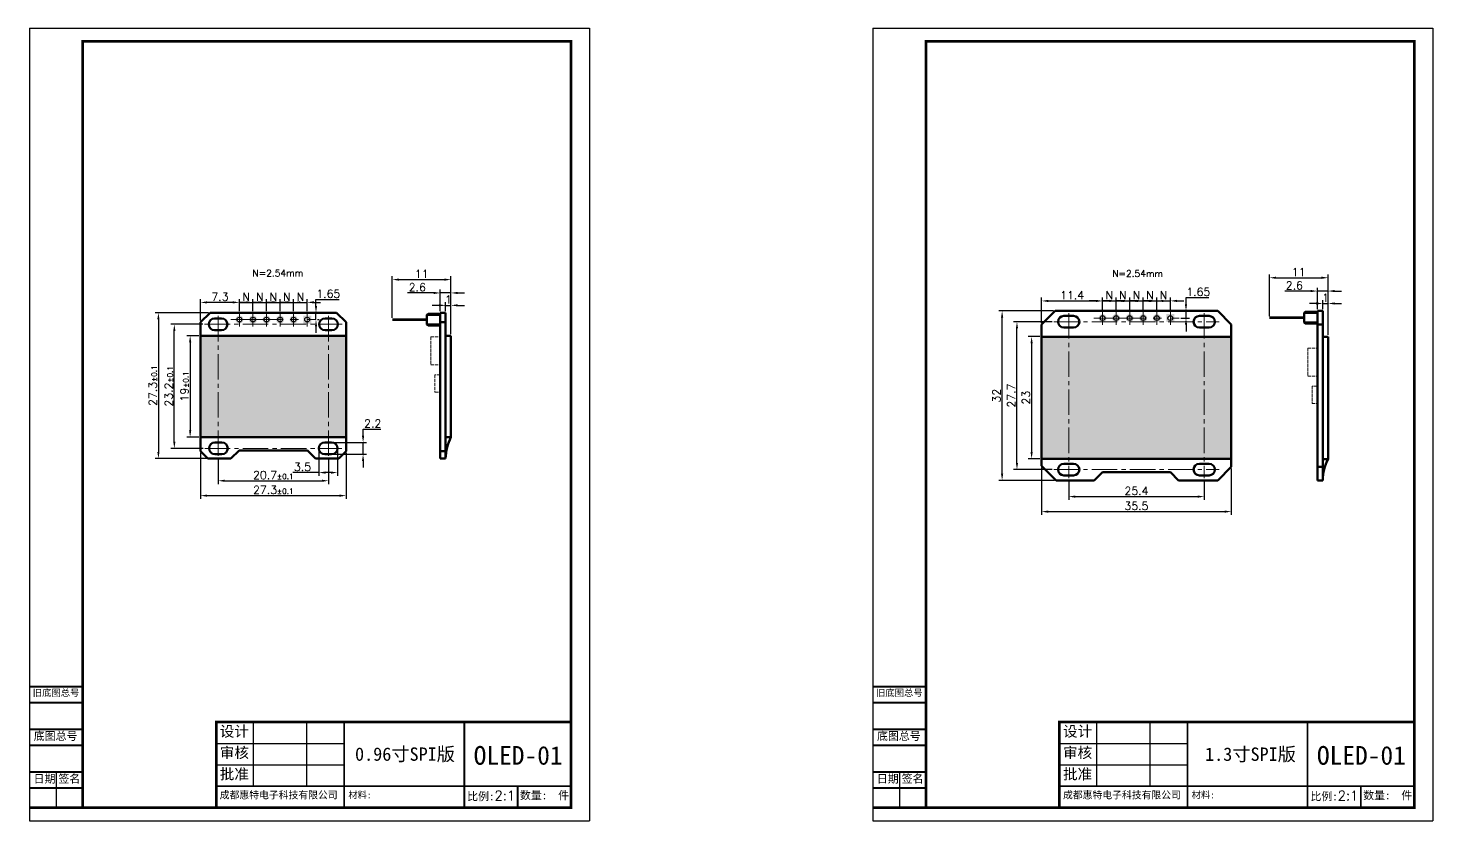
# Model space of a CAD drawing. Header units: millimetres. Extents: x 2651 to 3178, y -162 to 1004.
# Drawn here: x 2651 to 3178, y 707 to 1004 of the extents above; entities that cross this region are included whole.
import ezdxf

# ---------------------------------------------------------------- set-up
doc = ezdxf.new("R2010")
doc.units = ezdxf.units.MM
doc.linetypes.add('ACAD_ISO02W100', pattern=[15, 12, -3])
doc.linetypes.add('CENTER2', pattern=[28.575, 19.05, -3.175, 3.175, -3.175])
doc.layers.get('0').update_dxf_attribs({"lineweight": 30})
doc.layers.get('Defpoints').update_dxf_attribs({"lineweight": 15})
for name, color, linetype, lineweight in [('填充', 8, 'Continuous', 15), ('标注', 2, 'Continuous', 15), ('点划线', 1, 'CENTER2', 20), ('粗线', 7, 'Continuous', 50), ('虚线', 5, 'ACAD_ISO02W100', 15)]:
    doc.layers.add(name, color=color, linetype=linetype, lineweight=lineweight)
doc.styles.get("Standard").update_dxf_attribs({"font": 'txt', "bigfont": 'gbcbig.shx'})
doc.dimstyles.new('ISO-25', dxfattribs={"dimtxt": 3, "dimasz": 2.5, "dimexe": 1.25, "dimexo": 0.625, "dimtad": 1, "dimtoh": 1, "dimdsep": 46, "dimtxsty": 'Standard', "dimcen": 2.5, "dimadec": 0, "dimazin": 0, "dimtfac": 1, "dimtmove": 0, "dimatfit": 3, "dimfxl": 1, "dimarcsym": 0})

# ---------------------------------------------------------------- blocks, each defined once
blk = doc.blocks.new('*D10')
at = {"layer": 'Defpoints', "color": 0, "transparency": 16777216}
for p in [(2719.4, 897.03), (2700.02, 842.42), (2719.4, 842.42)]:
    blk.add_point(p, dxfattribs=at)
at = {"layer": '标注', "color": 0, "lineweight": -2, "transparency": 16777216}
for p, q in [((2718.78, 897.03), (2698.77, 897.03)), ((2700.02, 894.53), (2700.02, 844.92)), ((2718.78, 842.42), (2698.77, 842.42))]:
    blk.add_line(p, q, dxfattribs=at)
at = {"layer": '标注', "color": 0, "transparency": 16777216}
for points in [[(2699.6, 894.53), (2700.44, 894.53), (2700.02, 897.03)], [(2699.6, 844.92), (2700.44, 844.92), (2700.02, 842.42)]]:
    blk.add_solid(points, dxfattribs=at)
at = {"layer": '标注', "color": 0, "transparency": 16777216, "insert": (2697.9, 869.72), "char_height": 3, "attachment_point": 5, "rotation": 90}
blk.add_mtext('27.3{\\H0.66667x;%%P0.1}', dxfattribs=at)
blk = doc.blocks.new('*D11')
at = {"layer": 'Defpoints', "color": 0, "transparency": 16777216}
for p in [(2705.99, 892.71), (2717.34, 892.71), (2717.4, 846.23)]:
    blk.add_point(p, dxfattribs=at)
at = {"layer": '标注', "color": 0, "lineweight": -2, "transparency": 16777216}
for p, q in [((2716.71, 892.71), (2704.74, 892.71)), ((2705.99, 848.73), (2705.99, 890.21)), ((2716.77, 846.23), (2704.74, 846.23))]:
    blk.add_line(p, q, dxfattribs=at)
at = {"layer": '标注', "color": 0, "transparency": 16777216}
for points in [[(2705.58, 890.21), (2706.41, 890.21), (2705.99, 892.71)], [(2705.58, 848.73), (2706.41, 848.73), (2705.99, 846.23)]]:
    blk.add_solid(points, dxfattribs=at)
at = {"layer": '标注', "color": 0, "transparency": 16777216, "insert": (2703.87, 869.47), "char_height": 3, "attachment_point": 5, "rotation": 90}
blk.add_mtext('23.2{\\H0.66667x;%%P0.1}', dxfattribs=at)
blk = doc.blocks.new('*D12')
at = {"layer": 'Defpoints', "color": 0, "transparency": 16777216}
for p in [(2715.78, 845.21), (2770.39, 845.21), (2770.39, 828.52)]:
    blk.add_point(p, dxfattribs=at)
at = {"layer": '标注', "color": 0, "lineweight": -2, "transparency": 16777216}
for p, q in [((2715.78, 844.59), (2715.78, 827.27)), ((2770.39, 844.59), (2770.39, 827.27)), ((2718.28, 828.52), (2767.89, 828.52))]:
    blk.add_line(p, q, dxfattribs=at)
at = {"layer": '标注', "color": 0, "transparency": 16777216}
for points in [[(2718.28, 828.94), (2718.28, 828.11), (2715.78, 828.52)], [(2767.89, 828.94), (2767.89, 828.11), (2770.39, 828.52)]]:
    blk.add_solid(points, dxfattribs=at)
at = {"layer": '标注', "color": 0, "transparency": 16777216, "insert": (2743.09, 830.65), "char_height": 3, "attachment_point": 5}
blk.add_mtext('27.3{\\H0.66667x;%%P0.1}', dxfattribs=at)
blk = doc.blocks.new('*D13')
at = {"layer": 'Defpoints', "color": 0, "transparency": 16777216}
for p in [(2722.39, 842.84), (2763.79, 842.84), (2763.79, 834.09)]:
    blk.add_point(p, dxfattribs=at)
at = {"layer": '标注', "color": 0, "lineweight": -2, "transparency": 16777216}
for p, q in [((2722.39, 842.22), (2722.39, 832.84)), ((2763.79, 842.22), (2763.79, 832.84)), ((2724.89, 834.09), (2761.29, 834.09))]:
    blk.add_line(p, q, dxfattribs=at)
at = {"layer": '标注', "color": 0, "transparency": 16777216}
for points in [[(2724.89, 834.51), (2724.89, 833.68), (2722.39, 834.09)], [(2761.29, 834.51), (2761.29, 833.68), (2763.79, 834.09)]]:
    blk.add_solid(points, dxfattribs=at)
at = {"layer": '标注', "color": 0, "transparency": 16777216, "insert": (2743.09, 836.22), "char_height": 3, "attachment_point": 5}
blk.add_mtext('20.7{\\H0.66667x;%%P0.1}', dxfattribs=at)
blk = doc.blocks.new('*D14')
at = {"layer": 'Defpoints', "color": 0, "transparency": 16777216}
for p in [(2715.78, 888.43), (2711.92, 850.43), (2715.78, 850.43)]:
    blk.add_point(p, dxfattribs=at)
at = {"layer": '标注', "color": 0, "lineweight": -2, "transparency": 16777216}
for p, q in [((2715.16, 888.43), (2710.67, 888.43)), ((2711.92, 885.93), (2711.92, 852.93)), ((2715.16, 850.43), (2710.67, 850.43))]:
    blk.add_line(p, q, dxfattribs=at)
at = {"layer": '标注', "color": 0, "transparency": 16777216}
for points in [[(2711.51, 885.93), (2712.34, 885.93), (2711.92, 888.43)], [(2711.51, 852.93), (2712.34, 852.93), (2711.92, 850.43)]]:
    blk.add_solid(points, dxfattribs=at)
at = {"layer": '标注', "color": 0, "transparency": 16777216, "insert": (2709.8, 869.43), "char_height": 3, "attachment_point": 5, "rotation": 90}
blk.add_mtext('19{\\H0.66667x;±0.1}', dxfattribs=at)
blk = doc.blocks.new('*D15')
at = {"layer": 'Defpoints', "color": 0, "transparency": 16777216}
for p in [(2809.7, 909.45), (2787.7, 894.49), (2809.7, 888.43)]:
    blk.add_point(p, dxfattribs=at)
at = {"layer": '标注', "color": 0, "lineweight": -2, "transparency": 16777216}
for p, q in [((2787.7, 895.11), (2787.7, 910.7)), ((2790.2, 909.45), (2807.2, 909.45)), ((2809.7, 889.05), (2809.7, 910.7))]:
    blk.add_line(p, q, dxfattribs=at)
at = {"layer": '标注', "color": 0, "transparency": 16777216}
for points in [[(2790.2, 909.86), (2790.2, 909.03), (2787.7, 909.45)], [(2807.2, 909.86), (2807.2, 909.03), (2809.7, 909.45)]]:
    blk.add_solid(points, dxfattribs=at)
at = {"layer": '标注', "color": 0, "transparency": 16777216, "insert": (2798.7, 911.57), "char_height": 3, "attachment_point": 5}
blk.add_mtext('11', dxfattribs=at)
blk = doc.blocks.new('*D16')
at = {"layer": 'Defpoints', "color": 0, "transparency": 16777216}
for p in [(2809.7, 904.46), (2805.7, 897.03), (2809.7, 888.43)]:
    blk.add_point(p, dxfattribs=at)
at = {"layer": '标注', "color": 0, "lineweight": -2, "transparency": 16777216}
for p, q in [((2803.2, 904.46), (2793.45, 904.46)), ((2805.7, 897.65), (2805.7, 905.71)), ((2809.7, 904.46), (2805.7, 904.46)), ((2809.7, 889.05), (2809.7, 905.71)), ((2812.2, 904.46), (2814.7, 904.46))]:
    blk.add_line(p, q, dxfattribs=at)
at = {"layer": '标注', "color": 0, "transparency": 16777216}
for points in [[(2803.2, 904.88), (2803.2, 904.04), (2805.7, 904.46)], [(2812.2, 904.88), (2812.2, 904.04), (2809.7, 904.46)]]:
    blk.add_solid(points, dxfattribs=at)
at = {"layer": '标注', "color": 0, "transparency": 16777216, "insert": (2797.07, 906.59), "char_height": 3, "attachment_point": 5}
blk.add_mtext('2.6', dxfattribs=at)
blk = doc.blocks.new('*D17')
at = {"layer": 'Defpoints', "color": 0, "transparency": 16777216}
for p in [(2807.7, 897.03), (2809.7, 899.81), (2809.7, 888.43)]:
    blk.add_point(p, dxfattribs=at)
at = {"layer": '标注', "color": 0, "lineweight": -2, "transparency": 16777216}
for p, q in [((2807.7, 897.65), (2807.7, 901.06)), ((2809.7, 889.05), (2809.7, 901.06)), ((2805.2, 899.81), (2802.7, 899.81)), ((2807.7, 899.81), (2809.7, 899.81)), ((2812.2, 899.81), (2814.7, 899.81))]:
    blk.add_line(p, q, dxfattribs=at)
at = {"layer": '标注', "color": 0, "transparency": 16777216}
for points in [[(2805.2, 900.23), (2805.2, 899.4), (2807.7, 899.81)], [(2812.2, 900.23), (2812.2, 899.4), (2809.7, 899.81)]]:
    blk.add_solid(points, dxfattribs=at)
at = {"layer": '标注', "color": 0, "transparency": 16777216, "insert": (2808.7, 901.94), "char_height": 3, "attachment_point": 5}
blk.add_mtext('1', dxfattribs=at)
blk = doc.blocks.new('*D18')
at = {"layer": 'Defpoints', "color": 0, "transparency": 16777216}
for p in [(3016.29, 897.73), (3036.17, 897.73), (3036.53, 834.23)]:
    blk.add_point(p, dxfattribs=at)
at = {"layer": '标注', "color": 0, "lineweight": -2, "transparency": 16777216}
for p, q in [((3035.55, 897.73), (3015.04, 897.73)), ((3016.29, 836.73), (3016.29, 895.23)), ((3035.9, 834.23), (3015.04, 834.23))]:
    blk.add_line(p, q, dxfattribs=at)
at = {"layer": '标注', "color": 0, "transparency": 16777216}
for points in [[(3015.87, 895.23), (3016.7, 895.23), (3016.29, 897.73)], [(3015.87, 836.73), (3016.7, 836.73), (3016.29, 834.23)]]:
    blk.add_solid(points, dxfattribs=at)
at = {"layer": '标注', "color": 0, "transparency": 16777216, "insert": (3014.16, 865.98), "char_height": 3, "attachment_point": 5, "rotation": 90}
blk.add_mtext('32', dxfattribs=at)
blk = doc.blocks.new('*D19')
at = {"layer": 'Defpoints', "color": 0, "transparency": 16777216}
for p in [(3021.86, 893.66), (3035.64, 893.66), (3035.64, 838.29)]:
    blk.add_point(p, dxfattribs=at)
at = {"layer": '标注', "color": 0, "lineweight": -2, "transparency": 16777216}
for p, q in [((3035.02, 893.66), (3020.61, 893.66)), ((3021.86, 840.79), (3021.86, 891.16)), ((3035.02, 838.29), (3020.61, 838.29))]:
    blk.add_line(p, q, dxfattribs=at)
at = {"layer": '标注', "color": 0, "transparency": 16777216}
for points in [[(3021.44, 891.16), (3022.27, 891.16), (3021.86, 893.66)], [(3021.44, 840.79), (3022.27, 840.79), (3021.86, 838.29)]]:
    blk.add_solid(points, dxfattribs=at)
at = {"layer": '标注', "color": 0, "transparency": 16777216, "insert": (3019.73, 865.98), "char_height": 3, "attachment_point": 5, "rotation": 90}
blk.add_mtext('27.7', dxfattribs=at)
blk = doc.blocks.new('*D20')
at = {"layer": 'Defpoints', "color": 0, "transparency": 16777216}
for p in [(3031.09, 888.08), (3027.35, 842.36), (3031.09, 842.36)]:
    blk.add_point(p, dxfattribs=at)
at = {"layer": '标注', "color": 0, "lineweight": -2, "transparency": 16777216}
for p, q in [((3030.47, 888.08), (3026.1, 888.08)), ((3027.35, 885.58), (3027.35, 844.86)), ((3030.47, 842.36), (3026.1, 842.36))]:
    blk.add_line(p, q, dxfattribs=at)
at = {"layer": '标注', "color": 0, "transparency": 16777216}
for points in [[(3026.93, 885.58), (3027.77, 885.58), (3027.35, 888.08)], [(3026.93, 844.86), (3027.77, 844.86), (3027.35, 842.36)]]:
    blk.add_solid(points, dxfattribs=at)
at = {"layer": '标注', "color": 0, "transparency": 16777216, "insert": (3025.23, 865.22), "char_height": 3, "attachment_point": 5, "rotation": 90}
blk.add_mtext('23', dxfattribs=at)
blk = doc.blocks.new('*D21')
at = {"layer": 'Defpoints', "color": 0, "transparency": 16777216}
for p in [(3041.25, 835.09), (3092.05, 835.09), (3092.05, 828.16)]:
    blk.add_point(p, dxfattribs=at)
at = {"layer": '标注', "color": 0, "lineweight": -2, "transparency": 16777216}
for p, q in [((3041.25, 834.47), (3041.25, 826.91)), ((3092.05, 834.47), (3092.05, 826.91)), ((3043.75, 828.16), (3089.55, 828.16))]:
    blk.add_line(p, q, dxfattribs=at)
at = {"layer": '标注', "color": 0, "transparency": 16777216}
for points in [[(3043.75, 828.57), (3043.75, 827.74), (3041.25, 828.16)], [(3089.55, 828.57), (3089.55, 827.74), (3092.05, 828.16)]]:
    blk.add_solid(points, dxfattribs=at)
at = {"layer": '标注', "color": 0, "transparency": 16777216, "insert": (3066.65, 830.28), "char_height": 3, "attachment_point": 5}
blk.add_mtext('25.4', dxfattribs=at)
blk = doc.blocks.new('*D22')
at = {"layer": 'Defpoints', "color": 0, "transparency": 16777216}
for p in [(3031.09, 839.66), (3102.21, 839.31), (3102.21, 822.53)]:
    blk.add_point(p, dxfattribs=at)
at = {"layer": '标注', "color": 0, "lineweight": -2, "transparency": 16777216}
for p, q in [((3031.09, 839.04), (3031.09, 821.28)), ((3102.21, 838.68), (3102.21, 821.28)), ((3033.59, 822.53), (3099.71, 822.53))]:
    blk.add_line(p, q, dxfattribs=at)
at = {"layer": '标注', "color": 0, "transparency": 16777216}
for points in [[(3033.59, 822.95), (3033.59, 822.11), (3031.09, 822.53)], [(3099.71, 822.95), (3099.71, 822.11), (3102.21, 822.53)]]:
    blk.add_solid(points, dxfattribs=at)
at = {"layer": '标注', "color": 0, "transparency": 16777216, "insert": (3066.65, 824.65), "char_height": 3, "attachment_point": 5}
blk.add_mtext('35.5', dxfattribs=at)
blk = doc.blocks.new('*D23')
at = {"layer": 'Defpoints', "color": 0, "transparency": 16777216}
for p in [(3053.95, 901.46), (3053.95, 897.59), (3031.09, 892.65)]:
    blk.add_point(p, dxfattribs=at)
at = {"layer": '标注', "color": 0, "lineweight": -2, "transparency": 16777216}
for p, q in [((3031.09, 893.27), (3031.09, 902.71)), ((3033.59, 901.46), (3051.45, 901.46)), ((3053.95, 898.21), (3053.95, 902.71))]:
    blk.add_line(p, q, dxfattribs=at)
at = {"layer": '标注', "color": 0, "transparency": 16777216}
for points in [[(3033.59, 901.88), (3033.59, 901.04), (3031.09, 901.46)], [(3051.45, 901.88), (3051.45, 901.04), (3053.95, 901.46)]]:
    blk.add_solid(points, dxfattribs=at)
at = {"layer": '标注', "color": 0, "transparency": 16777216, "insert": (3042.52, 903.58), "char_height": 3, "attachment_point": 5}
blk.add_mtext('11.4', dxfattribs=at)
blk = doc.blocks.new('*D24')
at = {"layer": 'Defpoints', "color": 0, "transparency": 16777216}
for p in [(3085.22, 897.73), (3085.22, 897.73), (3082.61, 895.03)]:
    blk.add_point(p, dxfattribs=at)
at = {"layer": '标注', "color": 0, "lineweight": -2, "transparency": 16777216}
for p, q in [((3085.22, 900.23), (3085.22, 902.73)), ((3085.22, 902.73), (3093.84, 902.73)), ((3084.59, 897.73), (3083.97, 897.73)), ((3085.22, 895.03), (3085.22, 897.73)), ((3083.24, 895.03), (3086.47, 895.03)), ((3085.22, 892.53), (3085.22, 890.03))]:
    blk.add_line(p, q, dxfattribs=at)
at = {"layer": '标注', "color": 0, "transparency": 16777216}
for points in [[(3084.8, 900.23), (3085.63, 900.23), (3085.22, 897.73)], [(3084.8, 892.53), (3085.63, 892.53), (3085.22, 895.03)]]:
    blk.add_solid(points, dxfattribs=at)
at = {"layer": '标注', "color": 0, "transparency": 16777216, "insert": (3089.84, 904.85), "char_height": 3, "attachment_point": 5}
blk.add_mtext('1.65', dxfattribs=at)
blk = doc.blocks.new('*D25')
at = {"layer": 'Defpoints', "color": 0, "transparency": 16777216}
for p in [(2715.78, 900.91), (2730.39, 897.04), (2715.78, 893.47)]:
    blk.add_point(p, dxfattribs=at)
at = {"layer": '标注', "color": 0, "lineweight": -2, "transparency": 16777216}
for p, q in [((2715.78, 894.1), (2715.78, 902.16)), ((2727.89, 900.91), (2718.28, 900.91)), ((2730.39, 897.67), (2730.39, 902.16))]:
    blk.add_line(p, q, dxfattribs=at)
at = {"layer": '标注', "color": 0, "transparency": 16777216}
for points in [[(2718.28, 901.33), (2718.28, 900.5), (2715.78, 900.91)], [(2727.89, 901.33), (2727.89, 900.5), (2730.39, 900.91)]]:
    blk.add_solid(points, dxfattribs=at)
at = {"layer": '标注', "color": 0, "transparency": 16777216, "insert": (2723.09, 903.04), "char_height": 3, "attachment_point": 5}
blk.add_mtext('7.3', dxfattribs=at)
blk = doc.blocks.new('*D26')
at = {"layer": 'Defpoints', "color": 0, "transparency": 16777216}
for p in [(2759.05, 897.03), (2759.09, 897.03), (2759.05, 894.49)]:
    blk.add_point(p, dxfattribs=at)
at = {"layer": '标注', "color": 0, "lineweight": -2, "transparency": 16777216}
for p, q in [((2759.09, 899.53), (2759.09, 902.03)), ((2759.09, 902.03), (2767.72, 902.03)), ((2759.09, 894.49), (2759.09, 897.03)), ((2759.68, 897.03), (2760.34, 897.03)), ((2759.09, 891.99), (2759.09, 889.49)), ((2759.68, 894.49), (2760.34, 894.49))]:
    blk.add_line(p, q, dxfattribs=at)
at = {"layer": '标注', "color": 0, "transparency": 16777216}
for points in [[(2758.68, 899.53), (2759.51, 899.53), (2759.09, 897.03)], [(2758.68, 891.99), (2759.51, 891.99), (2759.09, 894.49)]]:
    blk.add_solid(points, dxfattribs=at)
at = {"layer": '标注', "color": 0, "transparency": 16777216, "insert": (2763.72, 904.15), "char_height": 3, "attachment_point": 5}
blk.add_mtext('1.65', dxfattribs=at)
blk = doc.blocks.new('*D27')
at = {"layer": 'Defpoints', "color": 0, "transparency": 16777216}
for p in [(3138.47, 910.15), (3116.47, 895.19), (3138.47, 888.08)]:
    blk.add_point(p, dxfattribs=at)
at = {"layer": '标注', "color": 0, "lineweight": -2, "transparency": 16777216}
for p, q in [((3116.47, 895.81), (3116.47, 911.4)), ((3138.47, 888.7), (3138.47, 911.4)), ((3118.97, 910.15), (3135.97, 910.15))]:
    blk.add_line(p, q, dxfattribs=at)
at = {"layer": '标注', "color": 0, "transparency": 16777216}
for points in [[(3118.97, 910.56), (3118.97, 909.73), (3116.47, 910.15)], [(3135.97, 910.56), (3135.97, 909.73), (3138.47, 910.15)]]:
    blk.add_solid(points, dxfattribs=at)
at = {"layer": '标注', "color": 0, "transparency": 16777216, "insert": (3127.47, 912.27), "char_height": 3, "attachment_point": 5}
blk.add_mtext('11', dxfattribs=at)
blk = doc.blocks.new('*D28')
at = {"layer": 'Defpoints', "color": 0, "transparency": 16777216}
for p in [(3138.47, 905.16), (3134.47, 897.73), (3138.47, 888.08)]:
    blk.add_point(p, dxfattribs=at)
at = {"layer": '标注', "color": 0, "lineweight": -2, "transparency": 16777216}
for p, q in [((3134.47, 898.35), (3134.47, 906.41)), ((3138.47, 888.7), (3138.47, 906.41)), ((3131.97, 905.16), (3122.22, 905.16)), ((3138.47, 905.16), (3134.47, 905.16)), ((3140.97, 905.16), (3143.47, 905.16))]:
    blk.add_line(p, q, dxfattribs=at)
at = {"layer": '标注', "color": 0, "transparency": 16777216}
for points in [[(3131.97, 905.58), (3131.97, 904.74), (3134.47, 905.16)], [(3140.97, 905.58), (3140.97, 904.74), (3138.47, 905.16)]]:
    blk.add_solid(points, dxfattribs=at)
at = {"layer": '标注', "color": 0, "transparency": 16777216, "insert": (3125.84, 907.29), "char_height": 3, "attachment_point": 5}
blk.add_mtext('2.6', dxfattribs=at)
blk = doc.blocks.new('*D29')
at = {"layer": 'Defpoints', "color": 0, "transparency": 16777216}
for p in [(3138.47, 900.51), (3136.47, 897.73), (3138.47, 888.08)]:
    blk.add_point(p, dxfattribs=at)
at = {"layer": '标注', "color": 0, "lineweight": -2, "transparency": 16777216}
for p, q in [((3133.97, 900.51), (3131.47, 900.51)), ((3136.47, 898.35), (3136.47, 901.76)), ((3136.47, 900.51), (3138.47, 900.51)), ((3138.47, 888.7), (3138.47, 901.76)), ((3140.97, 900.51), (3143.47, 900.51))]:
    blk.add_line(p, q, dxfattribs=at)
at = {"layer": '标注', "color": 0, "transparency": 16777216}
for points in [[(3133.97, 900.93), (3133.97, 900.1), (3136.47, 900.51)], [(3140.97, 900.93), (3140.97, 900.1), (3138.47, 900.51)]]:
    blk.add_solid(points, dxfattribs=at)
at = {"layer": '标注', "color": 0, "transparency": 16777216, "insert": (3137.47, 902.64), "char_height": 3, "attachment_point": 5}
blk.add_mtext('1', dxfattribs=at)
blk = doc.blocks.new('*D55')
at = {"layer": 'Defpoints', "color": 0, "transparency": 16777216}
for p in [(2735.47, 900.91), (2730.39, 897.03), (2735.47, 897.03)]:
    blk.add_point(p, dxfattribs=at)
at = {"layer": '标注', "color": 0, "lineweight": -2, "transparency": 16777216}
for p, q in [((2727.89, 900.91), (2725.39, 900.91)), ((2730.39, 897.65), (2730.39, 902.16)), ((2730.39, 900.91), (2735.47, 900.91)), ((2735.47, 897.65), (2735.47, 902.16)), ((2737.97, 900.91), (2740.47, 900.91))]:
    blk.add_line(p, q, dxfattribs=at)
at = {"layer": '标注', "color": 0, "transparency": 16777216}
for points in [[(2727.89, 901.33), (2727.89, 900.5), (2730.39, 900.91)], [(2737.97, 901.33), (2737.97, 900.5), (2735.47, 900.91)]]:
    blk.add_solid(points, dxfattribs=at)
at = {"layer": '标注', "color": 0, "transparency": 16777216, "insert": (2732.93, 903.04), "char_height": 3, "attachment_point": 5}
blk.add_mtext('N', dxfattribs=at)
blk = doc.blocks.new('*D56')
at = {"layer": 'Defpoints', "color": 0, "transparency": 16777216}
for p in [(2740.55, 900.93), (2735.47, 897.04), (2740.55, 897.04)]:
    blk.add_point(p, dxfattribs=at)
at = {"layer": '标注', "color": 0, "lineweight": -2, "transparency": 16777216}
for p, q in [((2732.97, 900.93), (2730.47, 900.93)), ((2735.47, 897.67), (2735.47, 902.18)), ((2735.47, 900.93), (2740.55, 900.93)), ((2740.55, 897.67), (2740.55, 902.18)), ((2743.05, 900.93), (2745.55, 900.93))]:
    blk.add_line(p, q, dxfattribs=at)
at = {"layer": '标注', "color": 0, "transparency": 16777216}
for points in [[(2732.97, 901.34), (2732.97, 900.51), (2735.47, 900.93)], [(2743.05, 901.34), (2743.05, 900.51), (2740.55, 900.93)]]:
    blk.add_solid(points, dxfattribs=at)
at = {"layer": '标注', "color": 0, "transparency": 16777216, "insert": (2738.01, 903.05), "char_height": 3, "attachment_point": 5}
blk.add_mtext('N', dxfattribs=at)
blk = doc.blocks.new('*D57')
at = {"layer": 'Defpoints', "color": 0, "transparency": 16777216}
for p in [(2745.63, 900.91), (2740.55, 897.03), (2745.63, 897.03)]:
    blk.add_point(p, dxfattribs=at)
at = {"layer": '标注', "color": 0, "lineweight": -2, "transparency": 16777216}
for p, q in [((2738.05, 900.91), (2735.55, 900.91)), ((2740.55, 897.65), (2740.55, 902.16)), ((2740.55, 900.91), (2745.63, 900.91)), ((2745.63, 897.65), (2745.63, 902.16)), ((2748.13, 900.91), (2750.63, 900.91))]:
    blk.add_line(p, q, dxfattribs=at)
at = {"layer": '标注', "color": 0, "transparency": 16777216}
for points in [[(2738.05, 901.33), (2738.05, 900.5), (2740.55, 900.91)], [(2748.13, 901.33), (2748.13, 900.5), (2745.63, 900.91)]]:
    blk.add_solid(points, dxfattribs=at)
at = {"layer": '标注', "color": 0, "transparency": 16777216, "insert": (2743.09, 903.04), "char_height": 3, "attachment_point": 5}
blk.add_mtext('N', dxfattribs=at)
blk = doc.blocks.new('*D58')
at = {"layer": 'Defpoints', "color": 0, "transparency": 16777216}
for p in [(2750.71, 900.91), (2745.63, 897.03), (2750.71, 897.03)]:
    blk.add_point(p, dxfattribs=at)
at = {"layer": '标注', "color": 0, "lineweight": -2, "transparency": 16777216}
for p, q in [((2743.13, 900.91), (2740.63, 900.91)), ((2745.63, 897.65), (2745.63, 902.16)), ((2745.63, 900.91), (2750.71, 900.91)), ((2750.71, 897.65), (2750.71, 902.16)), ((2753.21, 900.91), (2755.71, 900.91))]:
    blk.add_line(p, q, dxfattribs=at)
at = {"layer": '标注', "color": 0, "transparency": 16777216}
for points in [[(2743.13, 901.33), (2743.13, 900.5), (2745.63, 900.91)], [(2753.21, 901.33), (2753.21, 900.5), (2750.71, 900.91)]]:
    blk.add_solid(points, dxfattribs=at)
at = {"layer": '标注', "color": 0, "transparency": 16777216, "insert": (2748.17, 903.04), "char_height": 3, "attachment_point": 5}
blk.add_mtext('N', dxfattribs=at)
blk = doc.blocks.new('*D59')
at = {"layer": 'Defpoints', "color": 0, "transparency": 16777216}
for p in [(2755.79, 900.93), (2750.71, 897.04), (2755.79, 897.04)]:
    blk.add_point(p, dxfattribs=at)
at = {"layer": '标注', "color": 0, "lineweight": -2, "transparency": 16777216}
for p, q in [((2748.21, 900.93), (2745.71, 900.93)), ((2750.71, 897.67), (2750.71, 902.18)), ((2750.71, 900.93), (2755.79, 900.93)), ((2755.79, 897.67), (2755.79, 902.18)), ((2758.29, 900.93), (2760.79, 900.93))]:
    blk.add_line(p, q, dxfattribs=at)
at = {"layer": '标注', "color": 0, "transparency": 16777216}
for points in [[(2748.21, 901.34), (2748.21, 900.51), (2750.71, 900.93)], [(2758.29, 901.34), (2758.29, 900.51), (2755.79, 900.93)]]:
    blk.add_solid(points, dxfattribs=at)
at = {"layer": '标注', "color": 0, "transparency": 16777216, "insert": (2753.25, 903.05), "char_height": 3, "attachment_point": 5}
blk.add_mtext('N', dxfattribs=at)
blk = doc.blocks.new('*D64')
at = {"layer": 'Defpoints', "color": 0, "transparency": 16777216}
for p in [(3059.03, 901.46), (3053.95, 897.57), (3059.03, 897.57)]:
    blk.add_point(p, dxfattribs=at)
at = {"layer": '标注', "color": 0, "lineweight": -2, "transparency": 16777216}
for p, q in [((3051.45, 901.46), (3048.95, 901.46)), ((3053.95, 898.2), (3053.95, 902.71)), ((3053.95, 901.46), (3059.03, 901.46)), ((3059.03, 898.2), (3059.03, 902.71)), ((3061.53, 901.46), (3064.03, 901.46))]:
    blk.add_line(p, q, dxfattribs=at)
at = {"layer": '标注', "color": 0, "transparency": 16777216}
for points in [[(3051.45, 901.88), (3051.45, 901.04), (3053.95, 901.46)], [(3061.53, 901.88), (3061.53, 901.04), (3059.03, 901.46)]]:
    blk.add_solid(points, dxfattribs=at)
at = {"layer": '标注', "color": 0, "transparency": 16777216, "insert": (3056.49, 903.58), "char_height": 3, "attachment_point": 5}
blk.add_mtext('N', dxfattribs=at)
blk = doc.blocks.new('*D60')
at = {"layer": 'Defpoints', "color": 0, "transparency": 16777216}
for p in [(3064.11, 901.47), (3059.03, 897.59), (3064.11, 897.59)]:
    blk.add_point(p, dxfattribs=at)
at = {"layer": '标注', "color": 0, "lineweight": -2, "transparency": 16777216}
for p, q in [((3056.53, 901.47), (3054.03, 901.47)), ((3059.03, 898.21), (3059.03, 902.72)), ((3059.03, 901.47), (3064.11, 901.47)), ((3064.11, 898.21), (3064.11, 902.72)), ((3066.61, 901.47), (3069.11, 901.47))]:
    blk.add_line(p, q, dxfattribs=at)
at = {"layer": '标注', "color": 0, "transparency": 16777216}
for points in [[(3056.53, 901.89), (3056.53, 901.06), (3059.03, 901.47)], [(3066.61, 901.89), (3066.61, 901.06), (3064.11, 901.47)]]:
    blk.add_solid(points, dxfattribs=at)
at = {"layer": '标注', "color": 0, "transparency": 16777216, "insert": (3061.57, 903.6), "char_height": 3, "attachment_point": 5}
blk.add_mtext('N', dxfattribs=at)
blk = doc.blocks.new('*D61')
at = {"layer": 'Defpoints', "color": 0, "transparency": 16777216}
for p in [(3069.19, 901.46), (3064.11, 897.57), (3069.19, 897.57)]:
    blk.add_point(p, dxfattribs=at)
at = {"layer": '标注', "color": 0, "lineweight": -2, "transparency": 16777216}
for p, q in [((3061.61, 901.46), (3059.11, 901.46)), ((3064.11, 898.2), (3064.11, 902.71)), ((3064.11, 901.46), (3069.19, 901.46)), ((3069.19, 898.2), (3069.19, 902.71)), ((3071.69, 901.46), (3074.19, 901.46))]:
    blk.add_line(p, q, dxfattribs=at)
at = {"layer": '标注', "color": 0, "transparency": 16777216}
for points in [[(3061.61, 901.88), (3061.61, 901.04), (3064.11, 901.46)], [(3071.69, 901.88), (3071.69, 901.04), (3069.19, 901.46)]]:
    blk.add_solid(points, dxfattribs=at)
at = {"layer": '标注', "color": 0, "transparency": 16777216, "insert": (3066.65, 903.58), "char_height": 3, "attachment_point": 5}
blk.add_mtext('N', dxfattribs=at)
blk = doc.blocks.new('*D62')
at = {"layer": 'Defpoints', "color": 0, "transparency": 16777216}
for p in [(3074.27, 901.46), (3069.19, 897.57), (3074.27, 897.57)]:
    blk.add_point(p, dxfattribs=at)
at = {"layer": '标注', "color": 0, "lineweight": -2, "transparency": 16777216}
for p, q in [((3066.69, 901.46), (3064.19, 901.46)), ((3069.19, 898.2), (3069.19, 902.71)), ((3069.19, 901.46), (3074.27, 901.46)), ((3074.27, 898.2), (3074.27, 902.71)), ((3076.77, 901.46), (3079.27, 901.46))]:
    blk.add_line(p, q, dxfattribs=at)
at = {"layer": '标注', "color": 0, "transparency": 16777216}
for points in [[(3066.69, 901.88), (3066.69, 901.04), (3069.19, 901.46)], [(3076.77, 901.88), (3076.77, 901.04), (3074.27, 901.46)]]:
    blk.add_solid(points, dxfattribs=at)
at = {"layer": '标注', "color": 0, "transparency": 16777216, "insert": (3071.73, 903.58), "char_height": 3, "attachment_point": 5}
blk.add_mtext('N', dxfattribs=at)
blk = doc.blocks.new('*D63')
at = {"layer": 'Defpoints', "color": 0, "transparency": 16777216}
for p in [(3079.35, 901.47), (3074.27, 897.59), (3079.35, 897.59)]:
    blk.add_point(p, dxfattribs=at)
at = {"layer": '标注', "color": 0, "lineweight": -2, "transparency": 16777216}
for p, q in [((3071.77, 901.47), (3069.27, 901.47)), ((3074.27, 898.21), (3074.27, 902.72)), ((3074.27, 901.47), (3079.35, 901.47)), ((3079.35, 898.21), (3079.35, 902.72)), ((3081.85, 901.47), (3084.35, 901.47))]:
    blk.add_line(p, q, dxfattribs=at)
at = {"layer": '标注', "color": 0, "transparency": 16777216}
for points in [[(3071.77, 901.89), (3071.77, 901.06), (3074.27, 901.47)], [(3081.85, 901.89), (3081.85, 901.06), (3079.35, 901.47)]]:
    blk.add_solid(points, dxfattribs=at)
at = {"layer": '标注', "color": 0, "transparency": 16777216, "insert": (3076.81, 903.6), "char_height": 3, "attachment_point": 5}
blk.add_mtext('N', dxfattribs=at)
blk = doc.blocks.new('*D209')
at = {"layer": 'Defpoints', "color": 0, "transparency": 16777216}
for p in [(2764.96, 848.43), (2776.74, 848.43), (2764.96, 844.03)]:
    blk.add_point(p, dxfattribs=at)
at = {"layer": '标注', "color": 0, "lineweight": -2, "transparency": 16777216}
for p, q in [((2776.74, 850.93), (2776.74, 853.43)), ((2776.74, 853.43), (2783.36, 853.43)), ((2765.59, 848.43), (2777.99, 848.43)), ((2776.74, 844.03), (2776.74, 848.43)), ((2765.59, 844.03), (2777.99, 844.03)), ((2776.74, 841.53), (2776.74, 839.03))]:
    blk.add_line(p, q, dxfattribs=at)
at = {"layer": '标注', "color": 0, "transparency": 16777216}
for points in [[(2776.32, 850.93), (2777.15, 850.93), (2776.74, 848.43)], [(2776.32, 841.53), (2777.15, 841.53), (2776.74, 844.03)]]:
    blk.add_solid(points, dxfattribs=at)
at = {"layer": '标注', "color": 0, "transparency": 16777216, "insert": (2780.36, 855.55), "char_height": 3, "attachment_point": 5}
blk.add_mtext('2.2', dxfattribs=at)
blk = doc.blocks.new('*D210')
at = {"layer": 'Defpoints', "color": 0, "transparency": 16777216}
for p in [(2760.16, 846.23), (2767.16, 846.23), (2760.16, 837.15)]:
    blk.add_point(p, dxfattribs=at)
at = {"layer": '标注', "color": 0, "lineweight": -2, "transparency": 16777216}
for p, q in [((2760.16, 845.6), (2760.16, 835.9)), ((2767.16, 845.6), (2767.16, 835.9)), ((2760.16, 837.15), (2750.41, 837.15)), ((2764.66, 837.15), (2762.66, 837.15))]:
    blk.add_line(p, q, dxfattribs=at)
at = {"layer": '标注', "color": 0, "transparency": 16777216}
for points in [[(2762.66, 837.57), (2762.66, 836.73), (2760.16, 837.15)], [(2764.66, 837.57), (2764.66, 836.73), (2767.16, 837.15)]]:
    blk.add_solid(points, dxfattribs=at)
at = {"layer": '标注', "color": 0, "transparency": 16777216, "insert": (2754.04, 839.27), "char_height": 3, "attachment_point": 5}
blk.add_mtext('3.5', dxfattribs=at)

msp = doc.modelspace()

# ---------------------------------------------------------------- hatches: boundary and pattern name
at = {"layer": '填充'}
h = msp.add_hatch(color=256, dxfattribs=at)
h.dxf.hatch_style = 1
h.paths.add_polyline_path([(2728.889, 894.488, 1), (2731.889, 894.488, 1)])
h.paths.add_polyline_path([(2731.289, 894.488, -1), (2729.489, 894.488, -1)], flags=16)
h.paths.add_polyline_path([(2733.969, 894.488, 1), (2736.969, 894.488, 1)])
h.paths.add_polyline_path([(2736.369, 894.488, -1), (2734.569, 894.488, -1)], flags=16)
h.paths.add_polyline_path([(2739.049, 894.488, 1), (2742.049, 894.488, 1)])
h.paths.add_polyline_path([(2741.449, 894.488, -1), (2739.649, 894.488, -1)], flags=16)
h.paths.add_polyline_path([(2744.129, 894.488, 1), (2747.129, 894.488, 1)])
h.paths.add_polyline_path([(2746.529, 894.488, -1), (2744.729, 894.488, -1)], flags=16)
h.paths.add_polyline_path([(2749.209, 894.488, 1), (2752.209, 894.488, 1)])
h.paths.add_polyline_path([(2751.609, 894.488, -1), (2749.809, 894.488, -1)], flags=16)
h.paths.add_polyline_path([(2754.289, 895.988), (2754.289, 892.988), (2757.289, 892.988), (2757.289, 895.988)])
h.paths.add_polyline_path([(2756.689, 894.488, -1), (2754.889, 894.488, -1)], flags=16)
h = msp.add_hatch(color=256, dxfattribs=at)
h.dxf.hatch_style = 1
h.paths.add_polyline_path([(3052.451, 895.034, 1), (3055.451, 895.034, 1)])
h.paths.add_polyline_path([(3054.851, 895.034, -1), (3053.051, 895.034, -1)], flags=16)
h.paths.add_polyline_path([(3057.531, 895.034, 1), (3060.531, 895.034, 1)])
h.paths.add_polyline_path([(3059.931, 895.034, -1), (3058.131, 895.034, -1)], flags=16)
h.paths.add_polyline_path([(3062.611, 895.034, 1), (3065.611, 895.034, 1)])
h.paths.add_polyline_path([(3065.011, 895.034, -1), (3063.211, 895.034, -1)], flags=16)
h.paths.add_polyline_path([(3067.691, 895.034, 1), (3070.691, 895.034, 1)])
h.paths.add_polyline_path([(3070.091, 895.034, -1), (3068.291, 895.034, -1)], flags=16)
h.paths.add_polyline_path([(3072.771, 895.034, 1), (3075.771, 895.034, 1)])
h.paths.add_polyline_path([(3075.171, 895.034, -1), (3073.371, 895.034, -1)], flags=16)
h.paths.add_polyline_path([(3077.851, 896.534), (3077.851, 893.534), (3080.851, 893.534), (3080.851, 896.534)])
h.paths.add_polyline_path([(3080.251, 895.034, -1), (3078.451, 895.034, -1)], flags=16)
h = msp.add_hatch(color=256, dxfattribs=at)
h.dxf.hatch_style = 1
h.paths.add_polyline_path([(2715.784, 888.428), (2715.784, 850.428), (2770.394, 850.428), (2770.394, 888.428)])
h = msp.add_hatch(color=256, dxfattribs=at)
h.dxf.hatch_style = 1
h.paths.add_polyline_path([(3031.091, 888.075), (3031.091, 842.355), (3102.211, 842.355), (3102.211, 888.075)])

# ---------------------------------------------------------------- linework, layer by layer
for p, q in [((2651.673, 1003.67), (2651.673, 706.67)), ((2651.673, 1003.67), (2861.673, 1003.67)), ((2861.673, 1003.67), (2861.673, 706.67)), ((2967.772, 1003.67), (2967.772, 706.67)), ((2967.772, 1003.67), (3177.772, 1003.67)), ((3177.772, 1003.67), (3177.772, 706.67)), ((2735.673, 719.67), (2735.673, 743.67)), ((2755.673, 719.67), (2755.673, 743.67)), ((3051.772, 719.67), (3051.772, 743.67)), ((3071.772, 719.67), (3071.772, 743.67)), ((2651.673, 734.988), (2671.673, 734.988)), ((2721.673, 735.67), (2769.673, 735.67)), ((2967.772, 734.988), (2987.772, 734.988)), ((3037.772, 735.67), (3085.772, 735.67)), ((2721.673, 727.67), (2769.673, 727.67)), ((3037.772, 727.67), (3085.772, 727.67)), ((2661.673, 724.988), (2661.673, 711.67)), ((2977.772, 724.988), (2977.772, 711.67)), ((2651.673, 706.67), (2861.673, 706.67)), ((2967.772, 706.67), (3177.772, 706.67))]:
    msp.add_line(p, q)
at = {"color": 4, "const_width": 1}
for points in [[(2651.673, 711.67), (2854.673, 711.67), (2854.673, 998.67), (2671.673, 998.67), (2671.673, 711.67)], [(2967.772, 711.67), (3170.772, 711.67), (3170.772, 998.67), (2987.772, 998.67), (2987.772, 711.67)], [(2721.673, 711.67), (2721.673, 743.67), (2854.673, 743.67)], [(3037.772, 711.67), (3037.772, 743.67), (3170.772, 743.67)]]:
    msp.add_lwpolyline(points, dxfattribs=at)
at = {"const_width": 0.7}
for points in [[(2651.673, 756.988), (2671.673, 756.988)], [(2967.772, 756.988), (2987.772, 756.988)], [(2671.673, 750.988), (2651.673, 750.988)], [(2987.772, 750.988), (2967.772, 750.988)], [(2769.673, 743.67), (2769.673, 711.67)], [(2814.673, 743.67), (2814.673, 711.67)], [(3085.772, 743.67), (3085.772, 711.67)], [(3130.772, 743.67), (3130.772, 711.67)], [(2651.673, 740.988), (2671.673, 740.988)], [(2967.772, 740.988), (2987.772, 740.988)], [(2651.673, 734.988), (2671.673, 734.988)], [(2967.772, 734.988), (2987.772, 734.988)], [(2651.673, 724.988), (2671.673, 724.988)], [(2967.772, 724.988), (2987.772, 724.988)], [(2651.673, 718.988), (2671.673, 718.988)], [(2721.673, 719.67), (2854.673, 719.67)], [(2834.673, 719.67), (2834.673, 711.67)], [(2967.772, 718.988), (2987.772, 718.988)], [(3037.772, 719.67), (3170.772, 719.67)], [(3150.772, 719.67), (3150.772, 711.67)]]:
    msp.add_lwpolyline(points, dxfattribs=at)
for centre in [(2730.389, 894.488), (2735.469, 894.488), (2740.549, 894.488), (2745.629, 894.488), (2750.709, 894.488), (2755.789, 894.488), (3053.951, 895.034), (3059.031, 895.034), (3064.111, 895.034), (3069.191, 895.034), (3074.271, 895.034), (3079.351, 895.034)]:
    msp.add_circle(centre, 0.9)
at = {"layer": '点划线', "ltscale": 0.5}
for p, q in [((2722.388, 895.842), (2722.388, 842.842)), ((2763.79, 895.842), (2763.79, 842.842)), ((3041.251, 896.863), (3041.251, 835.091)), ((3092.051, 896.863), (3092.051, 835.091)), ((2717.336, 892.71), (2768.842, 892.71)), ((3035.641, 893.663), (3097.661, 893.663)), ((2717.4, 846.228), (2768.779, 846.228)), ((3035.641, 838.291), (3097.661, 838.291))]:
    msp.add_line(p, q, dxfattribs=at)
at = {"layer": '点划线'}
for p, q in [((2730.389, 897.041), (2730.389, 891.934)), ((2735.469, 897.041), (2735.469, 891.934)), ((2740.549, 897.041), (2740.549, 891.934)), ((2745.629, 897.041), (2745.629, 891.934)), ((2750.709, 897.041), (2750.709, 891.934)), ((2755.789, 897.041), (2755.789, 891.934)), ((3053.951, 897.588), (3053.951, 892.48)), ((3059.031, 897.588), (3059.031, 892.48)), ((3064.111, 897.588), (3064.111, 892.48)), ((3069.191, 897.588), (3069.191, 892.48)), ((3074.271, 897.588), (3074.271, 892.48)), ((3079.351, 897.588), (3079.351, 892.48)), ((2727.128, 894.488), (2759.051, 894.488)), ((3050.69, 895.034), (3082.612, 895.034))]:
    msp.add_line(p, q, dxfattribs=at)
at = {"layer": '粗线'}
for p, q in [((2715.784, 893.472), (2719.404, 897.028)), ((2719.404, 897.028), (2766.775, 897.028)), ((2770.394, 893.472), (2766.775, 897.028)), ((2800.697, 896.288), (2801.097, 896.688)), ((2800.697, 896.288), (2800.697, 892.688)), ((2800.697, 896.288), (2805.697, 896.288)), ((2801.097, 896.688), (2805.697, 896.688)), ((2805.697, 897.028), (2805.697, 842.418)), ((2805.697, 897.028), (2807.697, 897.028)), ((2807.697, 897.028), (2807.697, 842.418)), ((3036.171, 897.727), (3031.091, 892.647)), ((3097.131, 897.727), (3036.171, 897.727)), ((3039.451, 895.863), (3043.051, 895.863)), ((3090.251, 895.863), (3093.851, 895.863)), ((3102.211, 892.647), (3097.131, 897.727)), ((3129.468, 896.987), (3129.868, 897.387)), ((3129.468, 896.987), (3129.468, 893.387)), ((3129.468, 896.987), (3134.468, 896.987)), ((3129.868, 897.387), (3134.468, 897.387)), ((3134.468, 897.727), (3134.468, 834.227)), ((3134.468, 897.727), (3136.468, 897.727)), ((3136.468, 897.727), (3136.468, 834.227)), ((2715.784, 893.472), (2715.784, 845.212)), ((2721.088, 894.91), (2723.688, 894.91)), ((2721.088, 890.51), (2723.688, 890.51)), ((2765.09, 894.91), (2762.49, 894.91)), ((2765.09, 890.51), (2762.49, 890.51)), ((2770.394, 893.472), (2770.394, 845.212)), ((2800.697, 892.688), (2801.097, 892.288)), ((2800.697, 892.688), (2805.697, 892.688)), ((2801.097, 892.288), (2805.697, 892.288)), ((2805.697, 893.472), (2807.697, 893.472)), ((3031.091, 892.647), (3031.091, 839.662)), ((3039.451, 891.463), (3043.051, 891.463)), ((3090.251, 891.463), (3093.851, 891.463)), ((3102.211, 839.307), (3102.211, 892.647)), ((3129.468, 893.387), (3129.868, 892.987)), ((3129.468, 893.387), (3134.468, 893.387)), ((3129.868, 892.987), (3134.468, 892.987)), ((3134.468, 892.647), (3136.468, 892.647)), ((2715.784, 888.428), (2770.394, 888.428)), ((2809.697, 888.428), (2807.697, 888.428)), ((2809.697, 888.428), (2809.697, 850.428)), ((3102.211, 888.075), (3031.091, 888.075)), ((3138.468, 888.075), (3136.468, 888.075)), ((3138.468, 888.075), (3138.468, 842.237)), ((2715.784, 850.428), (2770.394, 850.428)), ((2721.215, 848.428), (2723.815, 848.428)), ((2764.963, 848.428), (2762.363, 848.428)), ((2809.697, 850.428), (2807.697, 850.428)), ((2715.784, 845.212), (2718.578, 842.418)), ((2721.215, 844.028), (2723.815, 844.028)), ((2727.214, 842.418), (2730.262, 845.466)), ((2730.262, 845.466), (2755.916, 845.466)), ((2758.964, 842.418), (2755.916, 845.466)), ((2764.963, 844.028), (2762.363, 844.028)), ((2770.394, 845.212), (2767.6, 842.418)), ((2805.697, 845.212), (2807.697, 845.212)), ((2718.578, 842.418), (2727.214, 842.418)), ((2767.6, 842.418), (2758.964, 842.418)), ((2807.697, 842.418), (2805.697, 842.418)), ((3031.091, 842.355), (3102.211, 842.355)), ((3031.091, 839.662), (3036.526, 834.227)), ((3039.451, 840.491), (3043.051, 840.491)), ((3090.251, 840.491), (3093.851, 840.491)), ((3097.131, 834.227), (3102.211, 839.307)), ((3134.468, 839.307), (3136.468, 839.307)), ((3138.468, 842.237), (3136.468, 842.237)), ((3036.526, 834.227), (3050.853, 834.227)), ((3039.451, 836.091), (3043.051, 836.091)), ((3050.853, 834.227), (3053.901, 837.275)), ((3053.901, 837.275), (3079.401, 837.275)), ((3079.401, 837.275), (3082.449, 834.227)), ((3082.449, 834.227), (3097.131, 834.227)), ((3090.251, 836.091), (3093.851, 836.091)), ((3136.468, 834.227), (3134.468, 834.227))]:
    msp.add_line(p, q, dxfattribs=at)
at = {"layer": '粗线', "const_width": 1}
for points in [[(3116.468, 895.187), (3129.468, 895.187)], [(2787.697, 894.488), (2800.697, 894.488)]]:
    msp.add_lwpolyline(points, dxfattribs=at)
at = {"layer": '粗线'}
for centre, radius, start, end in [((3039.451, 893.663), 2.2, 90, 270), ((3043.051, 893.663), 2.2, 270, 90), ((3090.251, 893.663), 2.2, 90, 270), ((3093.851, 893.663), 2.2, 270, 90), ((2721.088, 892.71), 2.2, 90, 270), ((2723.688, 892.71), 2.2, 270, 90), ((2762.49, 892.71), 2.2, 90, 270), ((2765.09, 892.71), 2.2, 270, 90), ((2721.215, 846.228), 2.2, 90, 270), ((2723.815, 846.228), 2.2, 270, 90), ((2762.363, 846.228), 2.2, 90, 270), ((2764.963, 846.228), 2.2, 270, 90), ((2825.739, 842.167), 18.044, 152.75605, 179.20512), ((3039.451, 838.291), 2.2, 90, 270), ((3043.051, 838.291), 2.2, 270, 90), ((3090.251, 838.291), 2.2, 90, 270), ((3093.851, 838.291), 2.2, 270, 90), ((3154.511, 833.977), 18.044, 152.75605, 179.20512)]:
    msp.add_arc(centre, radius, start, end, dxfattribs=at)
at = {"layer": '虚线', "ltscale": 0.1}
for p, q in [((2802.097, 888.028), (2802.097, 877.528)), ((2802.097, 888.028), (2805.697, 888.028)), ((3130.868, 883.727), (3130.868, 873.227)), ((3130.868, 883.727), (3134.468, 883.727)), ((2802.097, 877.528), (2805.697, 877.528)), ((2805.697, 873.828), (2803.697, 873.828)), ((2803.697, 873.828), (2803.697, 867.328)), ((3130.868, 873.227), (3134.468, 873.227)), ((3134.468, 869.527), (3132.468, 869.527)), ((3132.468, 869.527), (3132.468, 863.027)), ((2803.697, 867.328), (2805.697, 867.328)), ((3132.468, 863.027), (3134.468, 863.027))]:
    msp.add_line(p, q, dxfattribs=at)

# ---------------------------------------------------------------- texts
at = {"attachment_point": 1}
for s, insert, char_height, width in [('{\\fSimSun|b0|i0|c134|p2;旧底图总号}', (2652.917, 755.908), 2.5, 17.58056), ('{\\fSimSun|b0|i0|c134|p2;旧底图总号}', (2969.015, 755.908), 2.5, 17.58056), ('{\\fSimSun|b0|i0|c134|p54;设计}', (2723.028, 742.229), 4, 21.31385), ('{\\fSimSun|b0|i0|c134|p54;设计}', (3039.127, 742.229), 4, 21.31385), ('{\\fSimSun|b0|i0|c134|p2;底图总号}', (2653.293, 739.96), 3, 16.83), ('{\\fSimSun|b0|i0|c134|p2;底图总号}', (2969.392, 739.96), 3, 16.83), ('{\\fSimSun|b0|i0|c134|p54;审核}', (2723.028, 734.229), 4, 21.31385), ('{\\fSimSun|b0|i0|c134|p54;0.96寸SPI版}', (2773.733, 734.19), 5, 38.88333), ('{\\fSimSun|b0|i0|c134|p54;审核}', (3039.127, 734.229), 4, 21.31385), ('{\\fSimSun|b0|i0|c134|p54;1.3寸SPI版}', (3092.365, 734.165), 5, 35.32778), ('{\\fSimSun|b0|i0|c134|p54;批准}', (2723.028, 726.229), 4, 21.31385), ('{\\fSimSun|b0|i0|c134|p54;批准}', (3039.127, 726.229), 4, 21.31385), ('{\\fSimSun|b0|i0|c134|p2;日期}', (2653.234, 723.952), 3, 8.29667), ('{\\fSimSun|b0|i0|c134|p54;  \\fKaiTi|b0|i0|c134|p49;签名}', (2658.461, 723.974), 3, 16.35963), ('{\\fSimSun|b0|i0|c134|p2;日期}', (2969.333, 723.952), 3, 8.29667), ('{\\fSimSun|b0|i0|c134|p54;  \\fKaiTi|b0|i0|c134|p49;签名}', (2974.56, 723.974), 3, 16.35963), ('{\\fSimSun|b0|i0|c134|p54;成都惠特电子科技有限公司}', (2723.017, 717.736), 2.7, 45.582), ('{\\fSimSun|b0|i0|c134|p54;材料:\\fSimSun|b0|i0|c134|p2; }', (2771.218, 717.63), 2.5, 41.67717), ('{\\fSimSun|b0|i0|c134|p2;比例:\\Ftxt,gbcbig|c134;\\H1.2x;2:1}', (2815.776, 717.961), 3, 18.31312), ('{\\fSimSun|b0|i0|c134|p2;数量:  件}', (2835.544, 717.756), 3, 19.04667), ('{\\fSimSun|b0|i0|c134|p54;成都惠特电子科技有限公司}', (3039.116, 717.736), 2.7, 45.582), ('{\\fSimSun|b0|i0|c134|p54;材料:\\fSimSun|b0|i0|c134|p2; }', (3087.316, 717.63), 2.5, 41.67717), ('{\\fSimSun|b0|i0|c134|p2;比例:\\Ftxt,gbcbig|c134;\\H1.2x;2:1}', (3131.875, 717.961), 3, 18.31312), ('{\\fSimSun|b0|i0|c134|p2;数量:  件}', (3151.643, 717.756), 3, 19.04667)]:
    msp.add_mtext(s, dxfattribs=dict(at, insert=insert, char_height=char_height, width=width))
at = {"char_height": 7, "attachment_point": 1}
for insert in [(2818.201, 734.707), (3134.3, 734.707)]:
    msp.add_mtext_dynamic_manual_height_columns('{\\fSimHei|b0|i0|c134|p2;OLED-01}', width=33.26101, gutter_width=12.5, heights=[0], dxfattribs=dict(at, insert=insert))
at = {"layer": '标注', "char_height": 2.5, "attachment_point": 1}
for insert in [(2735.275, 913.136), (3057.553, 912.97)]:
    msp.add_mtext_dynamic_manual_height_columns('N=2.54mm', width=17.525, gutter_width=12.5, heights=[0], dxfattribs=dict(at, insert=insert))

# ---------------------------------------------------------------- dimensions: what is measured, and where the dimension line sits
at = {"layer": '标注'}
for base, p1, p2, text, picture, middle in [((2809.697, 909.448), (2787.697, 894.488), (2809.697, 888.428), '11', '*D15', (2798.697, 909.448)), ((3138.468, 910.147), (3116.468, 895.187), (3138.468, 888.075), '11', '*D27', (3127.468, 910.147)), ((2809.697, 904.461), (2805.697, 897.028), (2809.697, 888.428), '2.6', '*D16', (2797.072, 904.461)), ((3138.468, 905.16), (3134.468, 897.727), (3138.468, 888.075), '2.6', '*D28', (3125.843, 905.16)), ((2715.784, 900.913), (2730.389, 897.041), (2715.784, 893.472), '7.3', '*D25', (2723.087, 900.913)), ((2809.697, 899.814), (2807.697, 897.028), (2809.697, 888.428), '1', '*D17', (2808.697, 899.814)), ((3053.951, 901.459), (3031.091, 892.647), (3053.951, 897.588), '11.4', '*D23', (3042.521, 901.459)), ((3138.468, 900.514), (3136.468, 897.727), (3138.468, 888.075), '1', '*D29', (3137.468, 900.514)), ((2770.394, 828.525), (2715.784, 845.212), (2770.394, 845.212), '27.3{\\H0.66667x;%%P0.1}', '*D12', (2743.089, 828.525)), ((2763.79, 834.095), (2722.388, 842.842), (2763.79, 842.842), '20.7{\\H0.66667x;%%P0.1}', '*D13', (2743.089, 834.095)), ((3102.211, 822.529), (3031.091, 839.662), (3102.211, 839.307), '35.5', '*D22', (3066.651, 822.529)), ((3092.051, 828.157), (3041.251, 835.091), (3092.051, 835.091), '25.4', '*D21', (3066.651, 828.157))]:
    dim = msp.add_linear_dim(base=base, p1=p1, p2=p2, text=text, dimstyle='ISO-25', dxfattribs=at)
    dim.commit()
    dim.dimension.update_dxf_attribs({"geometry": picture, "text_midpoint": middle, "dimtype": 160})
for base, p1, p2, text, picture, middle in [((2759.092, 897.028), (2759.051, 894.488), (2759.051, 897.028), '1.65', '*D26', (2763.717, 902.028)), ((2700.02, 842.418), (2719.404, 897.028), (2719.404, 842.418), '27.3{\\H0.66667x;%%P0.1}', '*D10', (2700.02, 869.723)), ((3016.288, 897.727), (3036.526, 834.227), (3036.171, 897.727), '32', '*D18', (3016.288, 865.977)), ((2705.995, 892.71), (2717.4, 846.228), (2717.336, 892.71), '23.2{\\H0.66667x;%%P0.1}', '*D11', (2705.995, 869.469)), ((3021.855, 893.663), (3035.641, 838.291), (3035.641, 893.663), '27.7', '*D19', (3021.855, 865.977)), ((3027.351, 842.355), (3031.091, 888.075), (3031.091, 842.355), '23', '*D20', (3027.351, 865.215))]:
    dim = msp.add_linear_dim(base=base, p1=p1, p2=p2, angle=90, text=text, dimstyle='ISO-25', dxfattribs=at)
    dim.commit()
    dim.dimension.update_dxf_attribs({"geometry": picture, "text_midpoint": middle, "dimtype": 160})
for base, p1, p2, text, picture, middle in [((3085.216, 897.727), (3082.612, 895.034), (3085.216, 897.727), '1.65', '*D24', (3089.841, 904.852)), ((2711.924, 850.428), (2715.784, 888.428), (2715.784, 850.428), '19{\\H0.66667x;±0.1}', '*D14', (2709.799, 869.428)), ((2776.737, 848.428), (2764.963, 844.028), (2764.963, 848.428), '2.2', '*D209', (2780.362, 855.553))]:
    dim = msp.add_linear_dim(base=base, p1=p1, p2=p2, angle=90, text=text, dimstyle='ISO-25', dxfattribs=at)
    dim.commit()
    dim.dimension.update_dxf_attribs({"geometry": picture, "text_midpoint": middle})
for base, p1, p2, text, picture, middle in [((2735.469, 900.913), (2730.389, 897.028), (2735.469, 897.028), 'N', '*D55', (2732.929, 903.038)), ((2740.549, 900.926), (2735.469, 897.041), (2740.549, 897.041), 'N', '*D56', (2738.009, 903.051)), ((2745.629, 900.913), (2740.549, 897.028), (2745.629, 897.028), 'N', '*D57', (2743.089, 903.038)), ((2750.709, 900.913), (2745.629, 897.028), (2750.709, 897.028), 'N', '*D58', (2748.169, 903.038)), ((2755.789, 900.926), (2750.709, 897.041), (2755.789, 897.041), 'N', '*D59', (2753.249, 903.051)), ((3059.031, 901.459), (3053.951, 897.574), (3059.031, 897.574), 'N', '*D64', (3056.491, 903.584)), ((3064.111, 901.472), (3059.031, 897.588), (3064.111, 897.588), 'N', '*D60', (3061.571, 903.597)), ((3069.191, 901.459), (3064.111, 897.574), (3069.191, 897.574), 'N', '*D61', (3066.651, 903.584)), ((3074.271, 901.459), (3069.191, 897.574), (3074.271, 897.574), 'N', '*D62', (3071.731, 903.584)), ((3079.351, 901.472), (3074.271, 897.588), (3079.351, 897.588), 'N', '*D63', (3076.811, 903.597)), ((2760.163, 837.149), (2767.163, 846.228), (2760.163, 846.228), '3.5', '*D210', (2754.038, 839.274))]:
    dim = msp.add_linear_dim(base=base, p1=p1, p2=p2, text=text, dimstyle='ISO-25', dxfattribs=at)
    dim.commit()
    dim.dimension.update_dxf_attribs({"geometry": picture, "text_midpoint": middle})

doc.saveas('drawing.dxf')
